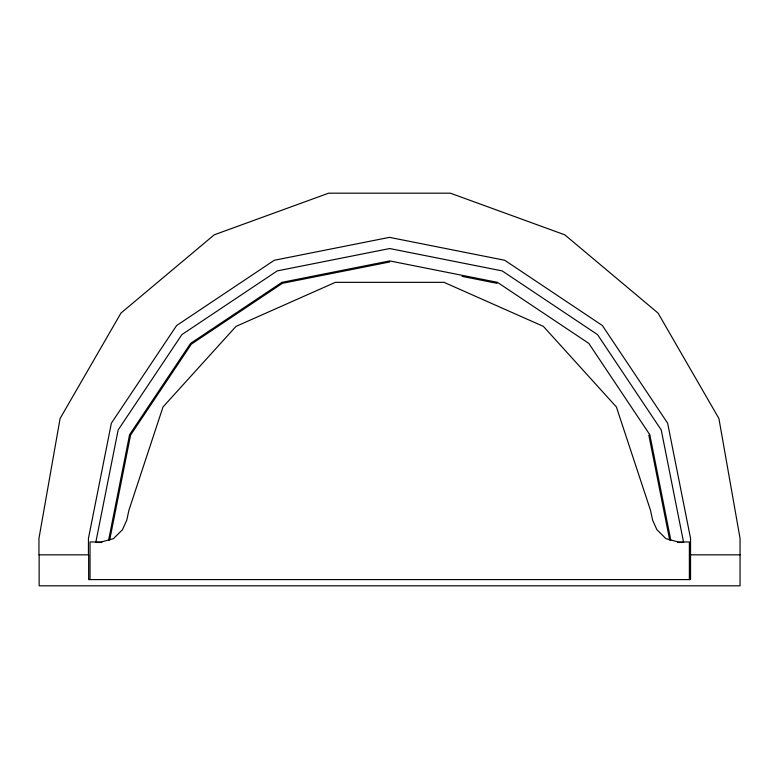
<?xml version="1.0" encoding="UTF-8"?>
<svg xmlns="http://www.w3.org/2000/svg" width="779" height="779" viewBox="0 0 779 779"><rect width="100%" height="100%" fill="white"/><g stroke="black" fill="none" stroke-linecap="round" stroke-linejoin="round"><path stroke-width="1.17" d="M108.612 540.12L129.577 434.721L190.612 343.373L281.949 282.349L389.695 260.916L497.44 282.349L588.788 343.373L649.813 434.721L670.777 540.12M109.673 540.09L130.56 435.12L191.361 344.123L282.358 283.322L389.695 261.968M101.961 542.457L95.778 542.457L118.145 429.979L181.867 334.629L277.217 270.907L389.695 248.54L502.182 270.907L597.532 334.629L661.244 429.979L683.621 542.457L677.438 542.457M690.554 554.833L740.05 554.833M462.044 276.36L497.041 283.322M648.839 435.12L669.716 540.09M689.366 579.586L689.366 541.97L678.285 541.97L665.967 538.688L656.921 529.71L652.656 520.275L650.455 510.167L616.384 406.95L543.411 326.401L444.04 282.349L335.35 282.349L235.988 326.401L163.006 406.95L128.944 510.167L126.734 520.275L122.478 529.71L113.422 538.688L101.114 541.97L90.033 541.97L90.033 579.586M88.65 554.833L88.65 579.586L690.554 579.586L690.554 538.406L667.632 423.192L602.371 325.525L504.704 260.264L389.5 237.352L274.296 260.264L176.629 325.525L111.368 423.192L88.446 538.406L88.446 554.833L39.145 554.833L39.145 585.818L740.05 585.818L740.05 538.406L718.91 418.508L658.041 313.07L564.775 234.82L450.369 193.182L328.631 193.182L214.225 234.82L120.959 313.07L60.09 418.508L38.95 538.406L38.95 554.833"/></g></svg>
